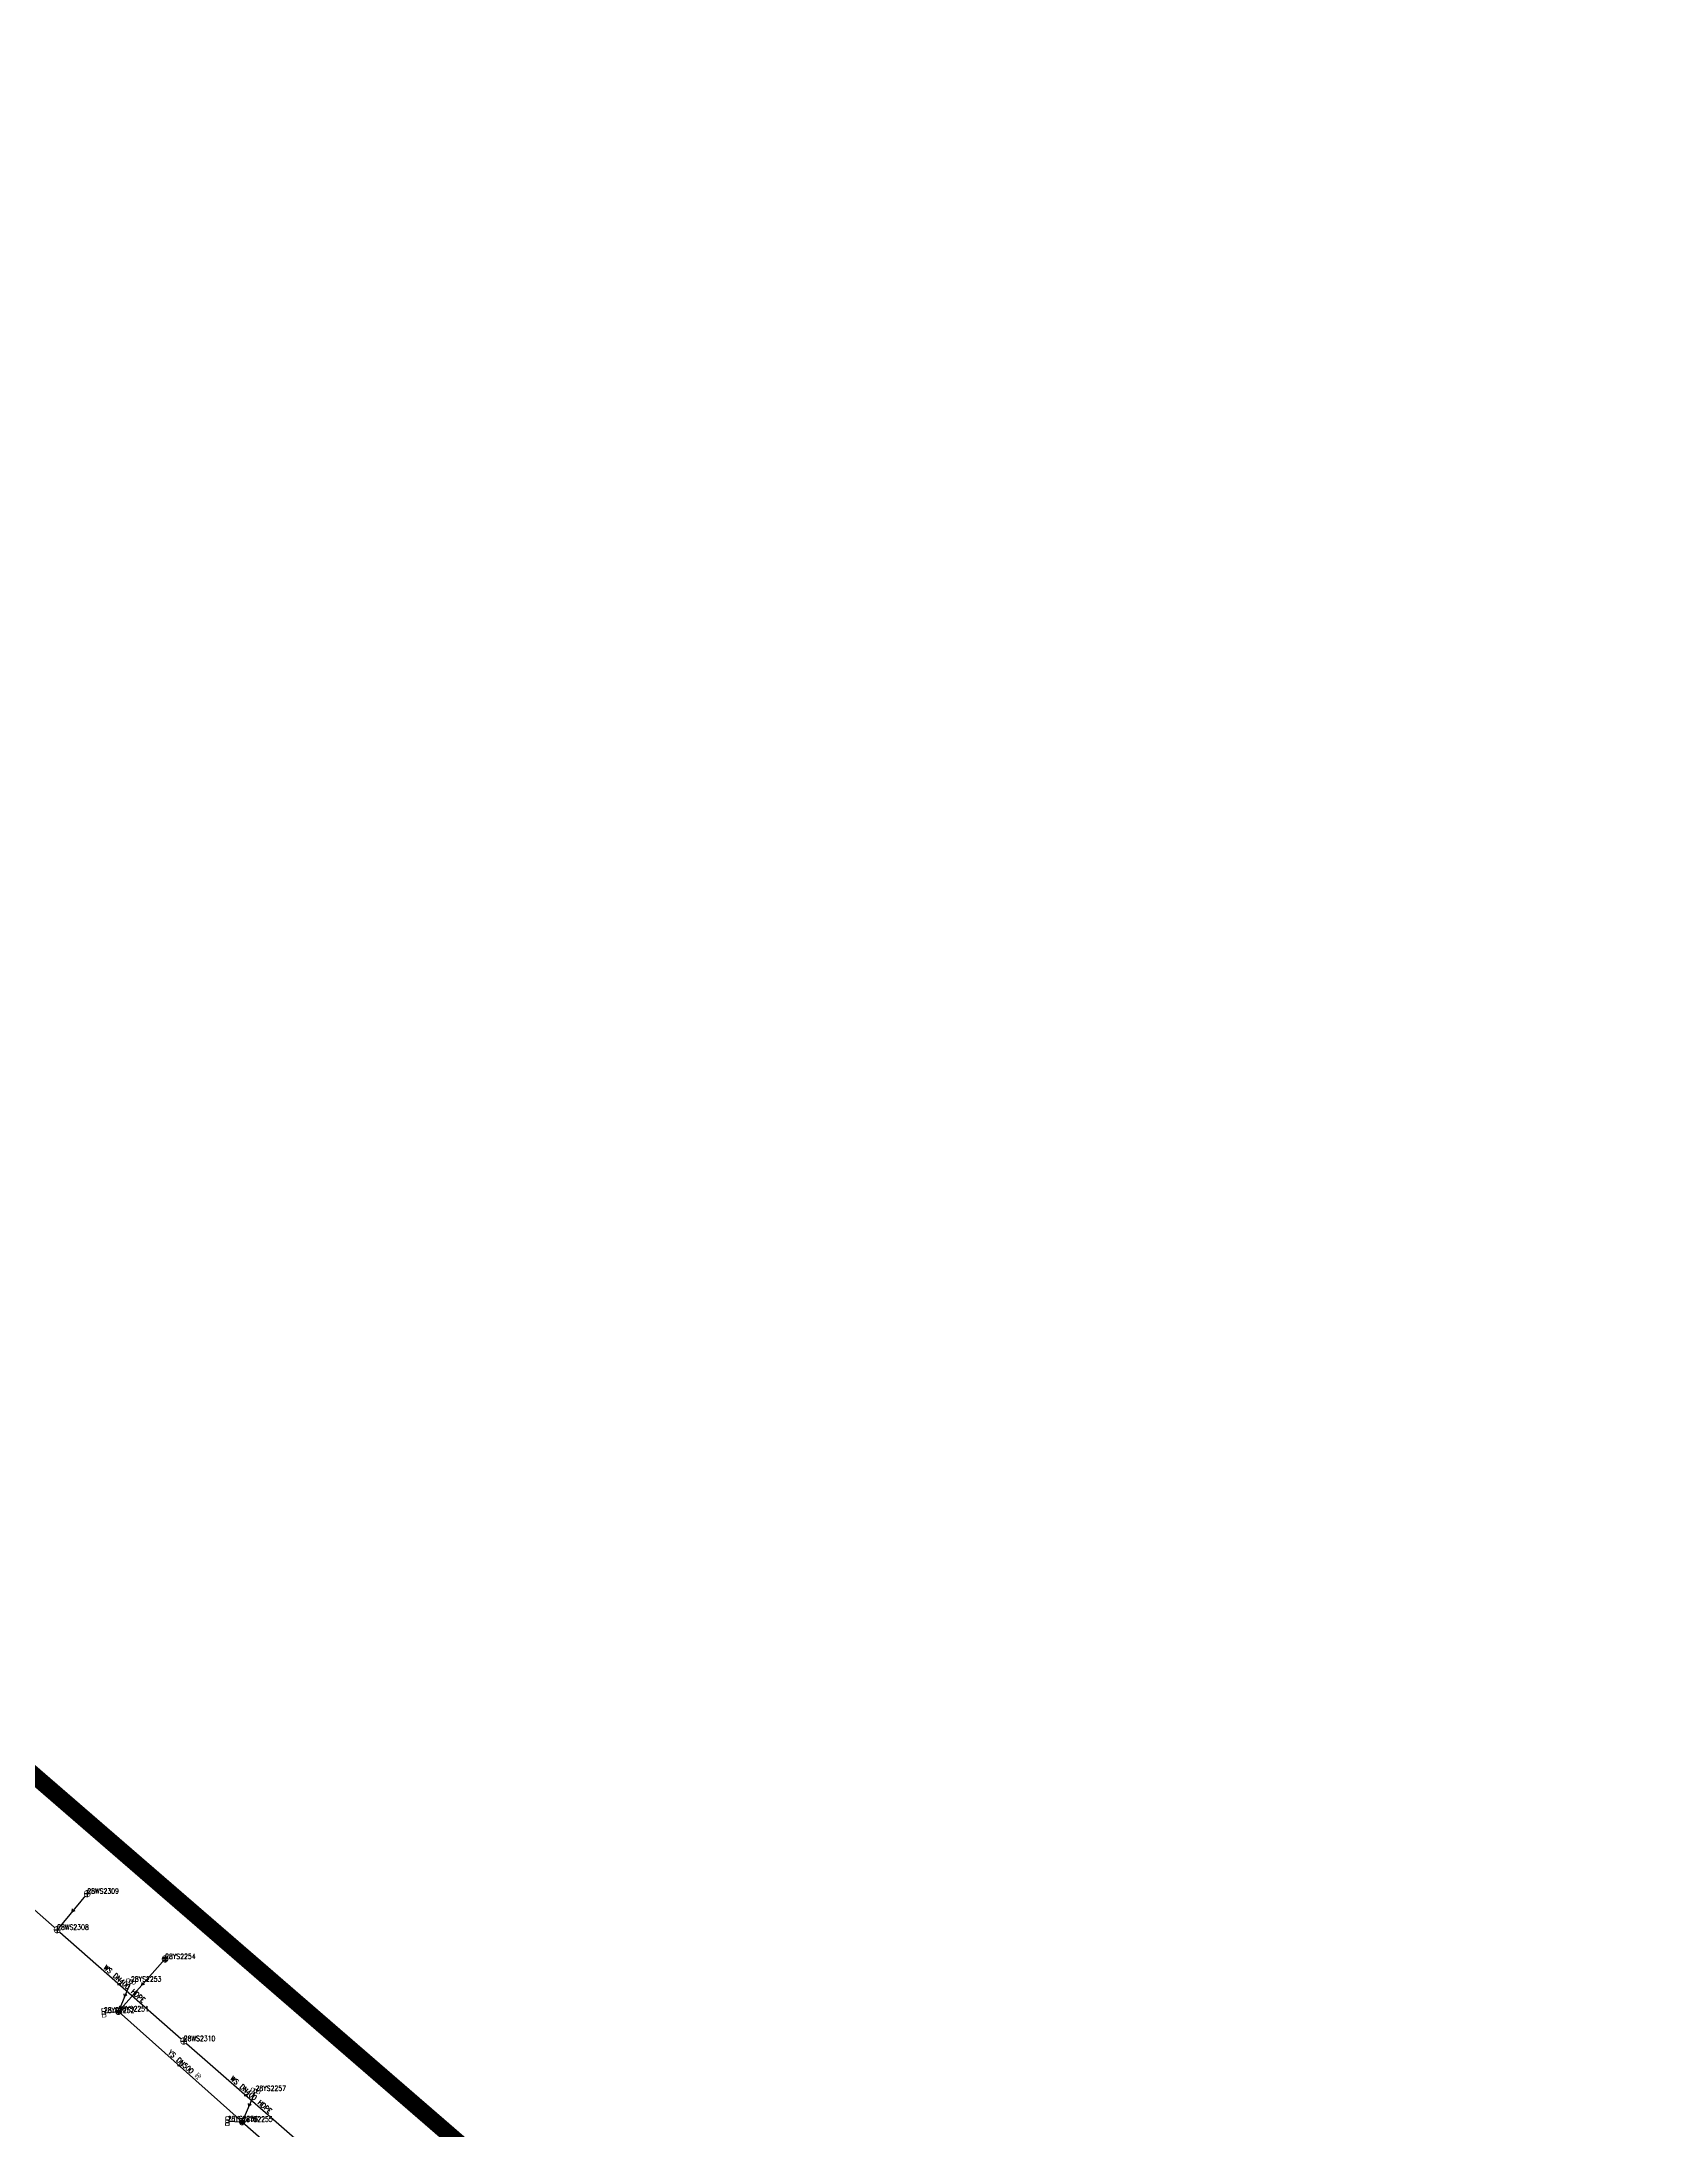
# Model space of a CAD drawing. Extents: x 78813 to 99477, y 2421021 to 2448125.
# Drawn here: x 86839.8 to 87128.2, y 2429853 to 2430223.7 of the extents above; entities that cross this region are included whole.
import ezdxf
from ezdxf.enums import TextEntityAlignment as Align

# ---------------------------------------------------------------- set-up
doc = ezdxf.new("R2010")
doc.units = 0
doc.set_wipeout_variables(frame=1)
doc.layers.get('0').update_dxf_attribs({"linetype": 'CONTINUOUS'})
for name, color, linetype in [('DX_WS', 16, 'CONTINUOUS'), ('DX_YS', 42, 'CONTINUOUS'), ('道路', 5, 'CONTINUOUS')]:
    doc.layers.add(name, color=color, linetype=linetype)
for name, color, linetype, true_color in [('WSLINE', 7, 'CONTINUOUS', 0x7f0000), ('YSANNEXE', 7, 'CONTINUOUS', 0xcc9900), ('YSLINE', 7, 'CONTINUOUS', 0xcc9900)]:
    doc.layers.add(name, color=color, linetype=linetype, true_color=true_color)
doc.styles.add('CcNameZT', font='txt.SHX', dxfattribs={"width": 0.8, "bigfont": 'HZTXT.SHX'})
doc.styles.get("Standard").update_dxf_attribs({"font": 'txt.shx', "bigfont": 'hztxt.shx'})

# ---------------------------------------------------------------- blocks, each defined once
blk = doc.blocks.new('PS污水井')
blk.add_lwpolyline([(1, 0), (1, 0.07), (0.99, 0.14), (0.98, 0.21), (0.96, 0.28), (0.94, 0.34), (0.91, 0.41), (0.88, 0.47), (0.85, 0.53), (0.81, 0.59), (0.77, 0.64), (0.72, 0.69), (0.67, 0.74), (0.62, 0.79), (0.56, 0.83), (0.5, 0.87), (0.44, 0.9), (0.37, 0.93), (0.31, 0.95), (0.24, 0.97), (0.17, 0.98), (0.1, 0.99), (0.03, 1), (-0.03, 1), (-0.1, 0.99), (-0.17, 0.98), (-0.24, 0.97), (-0.31, 0.95), (-0.37, 0.93), (-0.44, 0.9), (-0.5, 0.87), (-0.56, 0.83), (-0.62, 0.79), (-0.67, 0.74), (-0.72, 0.69), (-0.77, 0.64), (-0.81, 0.59), (-0.85, 0.53), (-0.88, 0.47), (-0.91, 0.41), (-0.94, 0.34), (-0.96, 0.28), (-0.98, 0.21), (-0.99, 0.14), (-1, 0.07), (-1, 0), (-1, -0.07), (-0.99, -0.14), (-0.98, -0.21), (-0.96, -0.28), (-0.94, -0.34), (-0.91, -0.41), (-0.88, -0.47), (-0.85, -0.53), (-0.81, -0.59), (-0.77, -0.64), (-0.72, -0.69), (-0.67, -0.74), (-0.62, -0.79), (-0.56, -0.83), (-0.5, -0.87), (-0.44, -0.9), (-0.37, -0.93), (-0.31, -0.95), (-0.24, -0.97), (-0.17, -0.98), (-0.1, -0.99), (-0.03, -1), (0.03, -1), (0.1, -0.99), (0.17, -0.98), (0.24, -0.97), (0.31, -0.95), (0.37, -0.93), (0.44, -0.9), (0.5, -0.87), (0.56, -0.83), (0.62, -0.79), (0.67, -0.74), (0.72, -0.69), (0.77, -0.64), (0.81, -0.59), (0.85, -0.53), (0.88, -0.47), (0.91, -0.41), (0.94, -0.34), (0.96, -0.28), (0.98, -0.21), (0.99, -0.14), (1, 0)], close=True)
blk.add_wipeout([(1, 0), (1, 0.07), (0.99, 0.14), (0.98, 0.21), (0.96, 0.28), (0.94, 0.34), (0.91, 0.41), (0.88, 0.47), (0.85, 0.53), (0.81, 0.59), (0.77, 0.64), (0.72, 0.69), (0.67, 0.74), (0.62, 0.79), (0.56, 0.83), (0.5, 0.87), (0.44, 0.9), (0.37, 0.93), (0.31, 0.95), (0.24, 0.97), (0.17, 0.98), (0.1, 0.99), (0.03, 1), (-0.03, 1), (-0.1, 0.99), (-0.17, 0.98), (-0.24, 0.97), (-0.31, 0.95), (-0.37, 0.93), (-0.44, 0.9), (-0.5, 0.87), (-0.56, 0.83), (-0.62, 0.79), (-0.67, 0.74), (-0.72, 0.69), (-0.77, 0.64), (-0.81, 0.59), (-0.85, 0.53), (-0.88, 0.47), (-0.91, 0.41), (-0.94, 0.34), (-0.96, 0.28), (-0.98, 0.21), (-0.99, 0.14), (-1, 0.07), (-1, 0), (-1, -0.07), (-0.99, -0.14), (-0.98, -0.21), (-0.96, -0.28), (-0.94, -0.34), (-0.91, -0.41), (-0.88, -0.47), (-0.85, -0.53), (-0.81, -0.59), (-0.77, -0.64), (-0.72, -0.69), (-0.67, -0.74), (-0.62, -0.79), (-0.56, -0.83), (-0.5, -0.87), (-0.44, -0.9), (-0.37, -0.93), (-0.31, -0.95), (-0.24, -0.97), (-0.17, -0.98), (-0.1, -0.99), (-0.03, -1), (0.03, -1), (0.1, -0.99), (0.17, -0.98), (0.24, -0.97), (0.31, -0.95), (0.37, -0.93), (0.44, -0.9), (0.5, -0.87), (0.56, -0.83), (0.62, -0.79), (0.67, -0.74), (0.72, -0.69), (0.77, -0.64), (0.81, -0.59), (0.85, -0.53), (0.88, -0.47), (0.91, -0.41), (0.94, -0.34), (0.96, -0.28), (0.98, -0.21), (0.99, -0.14)])
for p, q in [((-1, 0), (0, 0)), ((0, 1), (0, 0)), ((0, 0), (0, -1)), ((0, 0), (1, 0))]:
    blk.add_line(p, q)
blk = doc.blocks.new('LX')
for p, q in [((-0.866, 0.5), (0, 0)), ((0, 0), (-0.866, -0.5))]:
    blk.add_line(p, q)
blk = doc.blocks.new('PS雨水井')
blk.add_lwpolyline([(1, 0), (1, 0.07), (0.99, 0.14), (0.98, 0.21), (0.96, 0.28), (0.94, 0.34), (0.91, 0.41), (0.88, 0.47), (0.85, 0.53), (0.81, 0.59), (0.77, 0.64), (0.72, 0.69), (0.67, 0.74), (0.62, 0.79), (0.56, 0.83), (0.5, 0.87), (0.44, 0.9), (0.37, 0.93), (0.31, 0.95), (0.24, 0.97), (0.17, 0.98), (0.1, 0.99), (0.03, 1), (-0.03, 1), (-0.1, 0.99), (-0.17, 0.98), (-0.24, 0.97), (-0.31, 0.95), (-0.37, 0.93), (-0.44, 0.9), (-0.5, 0.87), (-0.56, 0.83), (-0.62, 0.79), (-0.67, 0.74), (-0.72, 0.69), (-0.77, 0.64), (-0.81, 0.59), (-0.85, 0.53), (-0.88, 0.47), (-0.91, 0.41), (-0.94, 0.34), (-0.96, 0.28), (-0.98, 0.21), (-0.99, 0.14), (-1, 0.07), (-1, 0), (-1, -0.07), (-0.99, -0.14), (-0.98, -0.21), (-0.96, -0.28), (-0.94, -0.34), (-0.91, -0.41), (-0.88, -0.47), (-0.85, -0.53), (-0.81, -0.59), (-0.77, -0.64), (-0.72, -0.69), (-0.67, -0.74), (-0.62, -0.79), (-0.56, -0.83), (-0.5, -0.87), (-0.44, -0.9), (-0.37, -0.93), (-0.31, -0.95), (-0.24, -0.97), (-0.17, -0.98), (-0.1, -0.99), (-0.03, -1), (0.03, -1), (0.1, -0.99), (0.17, -0.98), (0.24, -0.97), (0.31, -0.95), (0.37, -0.93), (0.44, -0.9), (0.5, -0.87), (0.56, -0.83), (0.62, -0.79), (0.67, -0.74), (0.72, -0.69), (0.77, -0.64), (0.81, -0.59), (0.85, -0.53), (0.88, -0.47), (0.91, -0.41), (0.94, -0.34), (0.96, -0.28), (0.98, -0.21), (0.99, -0.14), (1, 0)], close=True)
blk.add_wipeout([(1, 0), (1, 0.07), (0.99, 0.14), (0.98, 0.21), (0.96, 0.28), (0.94, 0.34), (0.91, 0.41), (0.88, 0.47), (0.85, 0.53), (0.81, 0.59), (0.77, 0.64), (0.72, 0.69), (0.67, 0.74), (0.62, 0.79), (0.56, 0.83), (0.5, 0.87), (0.44, 0.9), (0.37, 0.93), (0.31, 0.95), (0.24, 0.97), (0.17, 0.98), (0.1, 0.99), (0.03, 1), (-0.03, 1), (-0.1, 0.99), (-0.17, 0.98), (-0.24, 0.97), (-0.31, 0.95), (-0.37, 0.93), (-0.44, 0.9), (-0.5, 0.87), (-0.56, 0.83), (-0.62, 0.79), (-0.67, 0.74), (-0.72, 0.69), (-0.77, 0.64), (-0.81, 0.59), (-0.85, 0.53), (-0.88, 0.47), (-0.91, 0.41), (-0.94, 0.34), (-0.96, 0.28), (-0.98, 0.21), (-0.99, 0.14), (-1, 0.07), (-1, 0), (-1, -0.07), (-0.99, -0.14), (-0.98, -0.21), (-0.96, -0.28), (-0.94, -0.34), (-0.91, -0.41), (-0.88, -0.47), (-0.85, -0.53), (-0.81, -0.59), (-0.77, -0.64), (-0.72, -0.69), (-0.67, -0.74), (-0.62, -0.79), (-0.56, -0.83), (-0.5, -0.87), (-0.44, -0.9), (-0.37, -0.93), (-0.31, -0.95), (-0.24, -0.97), (-0.17, -0.98), (-0.1, -0.99), (-0.03, -1), (0.03, -1), (0.1, -0.99), (0.17, -0.98), (0.24, -0.97), (0.31, -0.95), (0.37, -0.93), (0.44, -0.9), (0.5, -0.87), (0.56, -0.83), (0.62, -0.79), (0.67, -0.74), (0.72, -0.69), (0.77, -0.64), (0.81, -0.59), (0.85, -0.53), (0.88, -0.47), (0.91, -0.41), (0.94, -0.34), (0.96, -0.28), (0.98, -0.21), (0.99, -0.14)])
for p, q in [((-1, 0), (0, 0)), ((-0.88, 0.48), (0, 0.47)), ((0, 1), (0, 0)), ((0, 0.47), (0.88, 0.47)), ((0, 0), (0, -1)), ((0, 0), (1, 0)), ((-0.88, -0.48), (0, -0.48)), ((0, -0.48), (0.88, -0.48))]:
    blk.add_line(p, q)
blk = doc.blocks.new('PS雨篦')
blk.add_lwpolyline([(-1.5, 0.5), (0, 0.5), (1.5, 0.5), (1.5, -0.5), (0, -0.5), (-1.5, -0.5)], close=True)
blk.add_wipeout([(-1.5, 0.5), (0, 0.5), (1.5, 0.5), (1.5, -0.5), (0, -0.5), (-1.5, -0.5)])
for p, q in [((-0.51, -0.5), (-0.51, 0.5)), ((0.49, -0.5), (0.49, 0.5))]:
    blk.add_line(p, q)

msp = doc.modelspace()

# ---------------------------------------------------------------- linework, layer by layer
at = {"layer": 'WSLINE'}
for p, q in [((86820.02, 2429908.38), (86842.57, 2429888.59)), ((86847.92, 2429894.99), (86842.57, 2429888.59)), ((86842.57, 2429888.59), (86865.04, 2429868.83)), ((86865.04, 2429868.83), (86887.53, 2429849.17))]:
    msp.add_line(p, q, dxfattribs=at)
at = {"layer": 'YSLINE'}
for p, q in [((86861.74, 2429883.39), (86853.45, 2429874.09)), ((86855.67, 2429879.38), (86853.45, 2429874.09)), ((86850.87, 2429873.86), (86853.45, 2429874.09)), ((86877.78, 2429859.98), (86875.42, 2429854.51)), ((86872.81, 2429854.6), (86875.42, 2429854.51)), ((86875.42, 2429854.51), (86898.13, 2429834.54))]:
    msp.add_line(p, q, dxfattribs=at)

# ---------------------------------------------------------------- block references
at = {"layer": 'DX_WS', "yscale": 0.5, "zscale": 0.5}
for p, xscale, rotation in [((86845.24, 2429891.79), 0.4999999999526228, 230.3290336375206), ((86853.8, 2429878.71), 0.4999999998866608, 318.5645341074481), ((86876.28, 2429859), 0.4999999998866608, 318.5645341074481)]:
    msp.add_blockref('LX', p, dxfattribs=dict(at, xscale=xscale, rotation=rotation))
at = {"layer": 'YSANNEXE', "xscale": 0.4999999998866608, "yscale": 0.5, "zscale": 0.5, "rotation": 318.5645341074481}
msp.add_blockref('LX', (86864.43, 2429864.3), dxfattribs=at)

# ---------------------------------------------------------------- texts
at = {"layer": 'DX_WS', "style": 'CcNameZT', "width": 0.8}
for rotation, p in [(318.6743, (86853.97, 2429878.9, 0.26)), (318.8352, (86876.45, 2429859.19, 0.26))]:
    msp.add_text(' WS DN400 HDPE', height=0.9, rotation=rotation, dxfattribs=at).set_placement(p, align=Align.CENTER)

# ---------------------------------------------------------------- next in the draw order: block references
at = {"layer": 'DX_WS', "xscale": 0.5, "yscale": 0.5, "zscale": 0.5}
for p in [(86847.92, 2429894.99, 0.33), (86842.57, 2429888.59, 0.26), (86865.04, 2429868.83, 0.26)]:
    msp.add_blockref('PS污水井', p, dxfattribs=at)
at = {"layer": 'DX_YS', "xscale": 0.5, "yscale": 0.5, "zscale": 0.5}
msp.add_blockref('PS雨水井', (86861.74, 2429883.39, 1.52), dxfattribs=at)
at = {"layer": 'DX_YS', "xscale": 0.500000000010237, "yscale": 0.5, "zscale": 0.5, "rotation": 157.2288254472}
msp.add_blockref('PS雨篦', (86855.67, 2429879.38, 2.16), dxfattribs=at)

# ---------------------------------------------------------------- next in the draw order: linework, layer by layer
at = {"layer": 'YSLINE'}
msp.add_line((86853.45, 2429874.09), (86875.42, 2429854.51), dxfattribs=at)

# ---------------------------------------------------------------- next in the draw order: block references
at = {"layer": 'YSANNEXE', "yscale": 0.5, "zscale": 0.5}
for p, xscale, rotation in [((86857.59, 2429878.74), 0.5000000000236343, 228.0372024639738), ((86854.56, 2429876.73), 0.5000000001034415, 246.9448097071717)]:
    msp.add_blockref('LX', p, dxfattribs=dict(at, xscale=xscale, rotation=rotation))

# ---------------------------------------------------------------- next in the draw order: texts
at = {"layer": 'DX_WS', "style": 'CcNameZT', "width": 0.8}
for s, p in [('28WS2309', (86847.92, 2429894.99, 0.33)), ('28WS2308', (86842.57, 2429888.59, 0.26)), ('28WS2310', (86865.04, 2429868.83, 0.26))]:
    msp.add_text(s, height=0.9, dxfattribs=at).set_placement(p)
at = {"layer": 'DX_YS', "width": 0.8}
for s, p in [('28YS2254', (86861.74, 2429883.39, 1.52)), ('28YS2253', (86855.67, 2429879.38, 2.16))]:
    msp.add_text(s, height=0.9, dxfattribs=at).set_placement(p)
at = {"layer": 'DX_YS', "style": 'CcNameZT', "width": 0.8}
msp.add_text(' YS DN500 砼', height=0.9, rotation=318.288, dxfattribs=at).set_placement((86864.6, 2429864.49, 1.52), align=Align.CENTER)

# ---------------------------------------------------------------- next in the draw order: block references
at = {"layer": 'DX_YS', "xscale": 0.5, "yscale": 0.5, "zscale": 0.5}
for p in [(86853.45, 2429874.09, 1.52), (86875.42, 2429854.51, 1.32)]:
    msp.add_blockref('PS雨水井', p, dxfattribs=at)
at = {"layer": 'DX_YS', "xscale": 0.5000000000115744, "yscale": 0.5, "zscale": 0.5, "rotation": 156.6675174731263}
msp.add_blockref('PS雨篦', (86877.78, 2429859.98, 2.11), dxfattribs=at)

# ---------------------------------------------------------------- next in the draw order: block references
at = {"layer": 'DX_YS', "yscale": 0.5, "zscale": 0.5}
for p, xscale, rotation in [((86850.87, 2429873.86, 2.05), 0.5000000001813228, 275.0761777417206), ((86872.81, 2429854.6, 2.02), 0.4999999998592419, 267.9788932935289)]:
    msp.add_blockref('PS雨篦', p, dxfattribs=dict(at, xscale=xscale, rotation=rotation))
at = {"layer": 'YSANNEXE', "xscale": 0.5000000001034415, "yscale": 0.5, "zscale": 0.5, "rotation": 246.9448097071717}
msp.add_blockref('LX', (86876.6, 2429857.24), dxfattribs=at)

# ---------------------------------------------------------------- next in the draw order: texts
at = {"layer": 'DX_YS', "width": 0.8}
for s, p in [('28YS2251', (86853.45, 2429874.09, 1.52)), ('28YS2257', (86877.78, 2429859.98, 2.11)), ('28YS2255', (86875.42, 2429854.51, 1.32))]:
    msp.add_text(s, height=0.9, dxfattribs=at).set_placement(p)

# ---------------------------------------------------------------- next in the draw order: linework, layer by layer
at = {"layer": '道路', "const_width": 3, "flags": 128}
msp.add_lwpolyline([(85289.33, 2431259.98), (86091.1, 2430562.99), (87126.67, 2429666.53)], dxfattribs=at)

# ---------------------------------------------------------------- next in the draw order: texts
at = {"layer": 'DX_YS', "width": 0.8}
for s, p in [('28YS2252', (86850.87, 2429873.86, 2.05)), ('28YS2256', (86872.81, 2429854.6, 2.02))]:
    msp.add_text(s, height=0.9, dxfattribs=at).set_placement(p)

doc.saveas('drawing.dxf')
